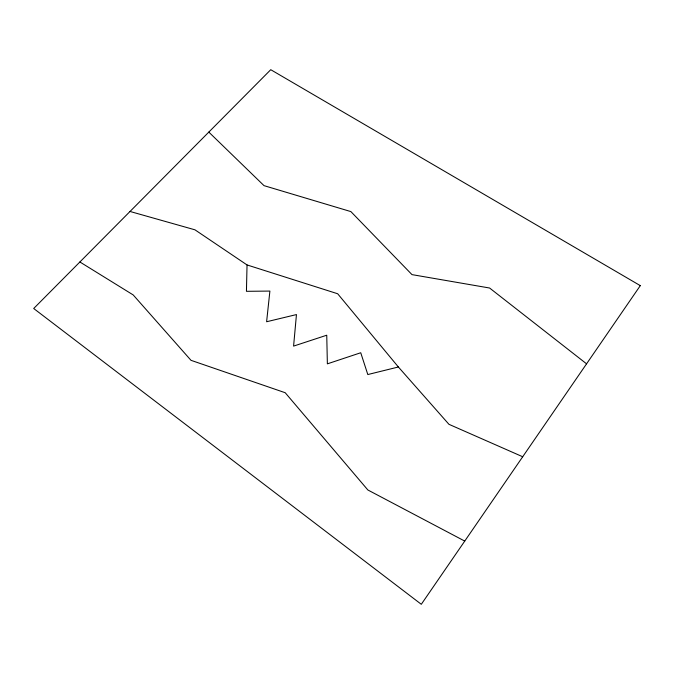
<?xml version="1.0" encoding="UTF-8"?>
<svg xmlns="http://www.w3.org/2000/svg" width="674" height="674" viewBox="0 0 674 674"><rect width="100%" height="100%" fill="white"/><g stroke="black" fill="none" stroke-linecap="round" stroke-linejoin="round"><path stroke-width="1.01" d="M130.023 211.468L194.955 229.817L247.038 264.941L246.44 291.311L269.895 291.075L266.609 321.751L296.459 314.573L293.586 346.107L326.747 335.214L327.37 363.85L360.742 352.746L367.81 374.55L398.376 366.993L448.943 424.308L522.704 456.753M247.038 264.941L337.674 293.754L398.376 366.993M464.748 541.087L367.861 489.981L285.203 392.723L190.995 360.32L133.216 294.951L79.886 261.975M586.565 363.825L489.602 288.017L411.983 274.621L350.876 211.594L264.014 185.645L208.814 132.096M640.3 285.641L421.301 604.3L33.7 308.507L270.754 69.7L640.3 285.641"/></g></svg>
